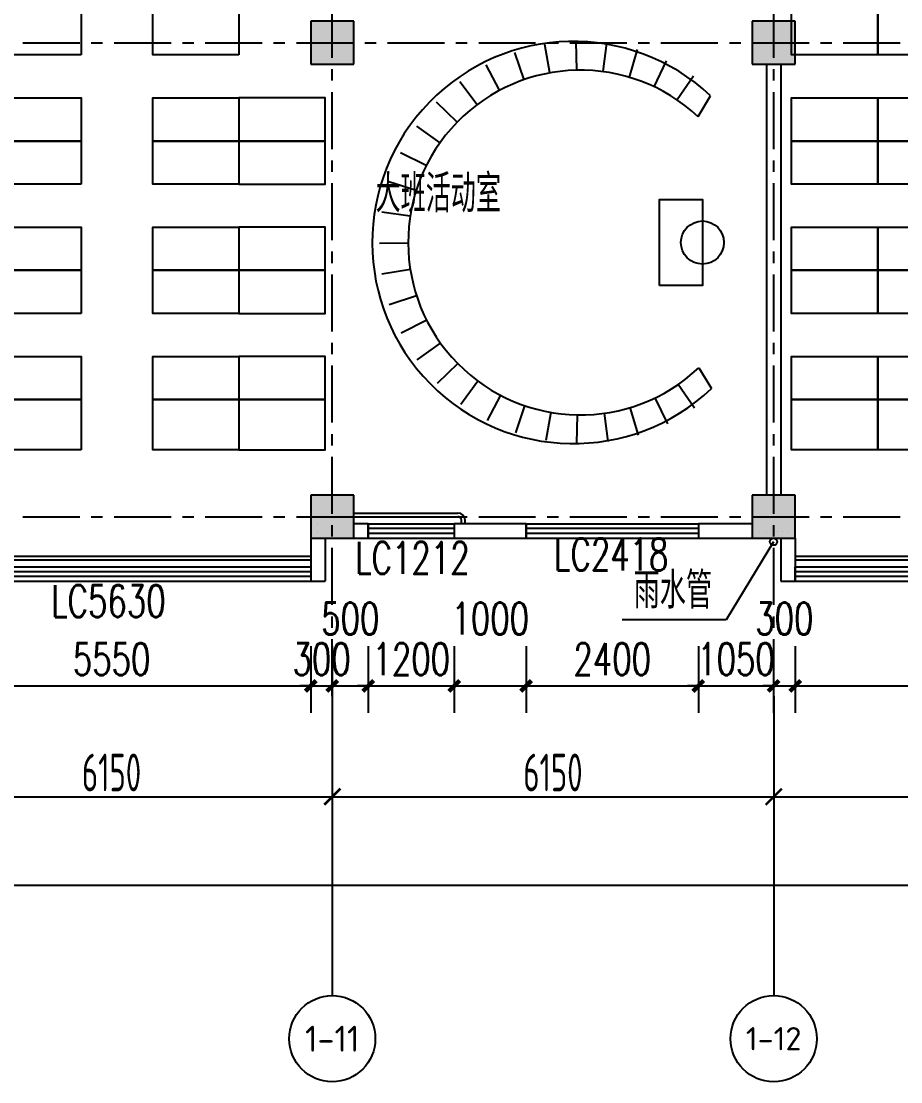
# Model space of a CAD drawing. Header units: millimetres. Extents: x -1048436 to -185795, y -983427 to 400387.
# Drawn here: x -715246 to -702991, y -215965 to -201195 of the extents above; entities that cross this region are included whole.
import ezdxf
from ezdxf.enums import TextEntityAlignment as Align

# ---------------------------------------------------------------- set-up
doc = ezdxf.new("R2010")
doc.units = ezdxf.units.MM
doc.header["$LTSCALE"] = 500
doc.linetypes.add('一层轴网$0$CENTER', pattern=[50.8, 31.75, -6.35, 6.35, -6.35])
for name, color, linetype in [('AXIS_TEXT', 7, 'Continuous'), ('COLUMN', 254, 'Continuous'), ('DIM_LEAD', 3, 'Continuous'), ('PUB_DIM', 3, 'Continuous'), ('PUB_HATCH', 8, 'Continuous'), ('PUB_TEXT', 7, 'Continuous'), ('WINDOW', 4, 'Continuous'), ('WINDOW_TEXT', 7, 'Continuous'), ('一层轴网$0$建-文字', 4, 'Continuous'), ('一层轴网$0$建-符号', 150, 'Continuous'), ('一层轴网$0$建-轴线', 1, '一层轴网$0$CENTER'), ('建-墙', 254, 'Continuous'), ('建-家具', 8, 'Continuous'), ('建-屋面-排水沟落水口', 175, 'Continuous'), ('建-文字', 4, 'Continuous'), ('建-楼梯-扶手栏杆', 3, 'Continuous')]:
    doc.layers.add(name, color=color, linetype=linetype)
doc.layers.add('建-修改云', color=30, linetype='Continuous', plot=False)
doc.styles.add('_TCH_DIM', font='SIMPLEX', dxfattribs={"bigfont": 'GBCBIG'})
doc.styles.add('_TCH_DIM_T3', font='SIMPLEX', dxfattribs={"width": 0.705882, "bigfont": 'GBCBIG'})
doc.styles.add('_TCH_WINDOW', font='SIMPLEX', dxfattribs={"height": 3.5, "bigfont": 'GBCBIG'})
doc.styles.add('COMPLEX', font='COMPLEX')
doc.styles.add('XD2008', font='xd-hzs.shx', dxfattribs={"width": 0.7, "bigfont": 'xd-hztxt.shx'})
doc.styles.add('一层轴网$0$XD2008', font='xd-hzs.shx', dxfattribs={"width": 0.7, "bigfont": 'xd-hztxt.shx'})
doc.styles.add('一层轴网$0$XD2008_T3', font='xd-hzs.shx', dxfattribs={"width": 0.7, "bigfont": 'xd-hztxt.shx'})
doc.dimstyles.new('_TCH_ARCH&&150', dxfattribs={"dimtxt": 446.25, "dimasz": 150, "dimexe": 375, "dimexo": 450, "dimgap": 150, "dimtad": 1, "dimdec": 0, "dimzin": 0, "dimdsep": 46, "dimtxsty": '_TCH_DIM_T3', "dimblk": 'ARCHTICK', "dimcen": 0.09, "dimclrt": 7, "dimazin": 2, "dimtfac": 1, "dimtdec": 0, "dimtix": 1, "dimtmove": 2, "dimatfit": 3, "dimldrblk": 'ARCHTICK', "dimfxl": 1, "dimtolj": 1, "dimtzin": 0, "dimarcsym": 0})
doc.dimstyles.new('一层轴网$0$XD100&&150', dxfattribs={"dimtxt": 525, "dimasz": 225, "dimexe": 150, "dimexo": 150, "dimgap": 75, "dimtad": 1, "dimdec": 0, "dimdsep": 46, "dimtxsty": '一层轴网$0$XD2008_T3', "dimblk": '一层轴网$0$_ARCHTICK', "dimcen": 2.5, "dimdle": 150, "dimclrt": 7, "dimaunit": 1, "dimadec": 0, "dimazin": 0, "dimtfac": 1, "dimtdec": 0, "dimtix": 1, "dimtmove": 0, "dimatfit": 3, "dimfxl": 1, "dimtolj": 1, "dimtzin": 0, "dimarcsym": 0})

# ---------------------------------------------------------------- blocks, each defined once
blk = doc.blocks.new('tjytk')
at = {"layer": '建-家具'}
for p, q in [((22707351, -4836232), (22707280, -4835838)), ((22707711, -4835794), (22707720, -4836194)), ((22708092, -4836214), (22708144, -4835818)), ((22706991, -4836326), (22706860, -4835948)), ((22708568, -4835908), (22708455, -4836292)), ((22706650, -4836474), (22706462, -4836121)), ((22708803, -4836424), (22708974, -4836063)), ((22709350, -4836278), (22709125, -4836609)), ((22706096, -4836353), (22706336, -4836673)), ((22709416, -4836841), (22709589, -4836549)), ((22706057, -4836919), (22705771, -4836639)), ((22705493, -4836973), (22705819, -4837204)), ((22705628, -4837523), (22705270, -4837345)), ((22705107, -4837746), (22705488, -4837867)), ((22705404, -4838229), (22705008, -4838169)), ((22704976, -4838601), (22705376, -4838600)), ((22705406, -4838971), (22705011, -4839034)), ((22705112, -4839455), (22705492, -4839332)), ((22705634, -4839676), (22705277, -4839856)), ((22705502, -4840227), (22705827, -4839994)), ((22706066, -4840278), (22705781, -4840559)), ((22709425, -4840337), (22709600, -4840628)), ((22706109, -4840843), (22706347, -4840522)), ((22709363, -4840900), (22709136, -4840571)), ((22706662, -4840719), (22706476, -4841074)), ((22706875, -4841245), (22707003, -4840866)), ((22708814, -4840757), (22708988, -4841118)), ((22707364, -4840958), (22707295, -4841352)), ((22707727, -4841393), (22707734, -4840993)), ((22708105, -4840971), (22708159, -4841367)), ((22708583, -4841275), (22708468, -4840892))]:
    blk.add_line(p, q, dxfattribs=at)
at = {"layer": '建-家具', "elevation": 0}
blk.add_lwpolyline([(22708876, -4839194), (22708876, -4837994), (22709476, -4837994), (22709476, -4839194)], close=True, dxfattribs=at)
at = {"layer": '建-家具'}
blk.add_circle((22709476, -4838594), 300, dxfattribs=at)
for centre, radius in [((22707676, -4838594), 2800), ((22707776, -4838594), 2400)]:
    blk.add_arc(centre, radius, 46.9055, 313.4094, dxfattribs=at)
blk = doc.blocks.new('A$C3D0C7A98')
at = {"layer": '建-家具'}
for points in [[(-5000, 6730), (-6200, 6730), (-6200, 7330), (-5000, 7330)], [(-3800, 6730), (-5000, 6730), (-5000, 7330), (-3800, 7330)], [(-5000, 6130), (-6200, 6130), (-6200, 6730), (-5000, 6730)], [(-3800, 6130), (-5000, 6130), (-5000, 6730), (-3800, 6730)], [(-5000, 4930), (-6200, 4930), (-6200, 5530), (-5000, 5530)], [(-3800, 4930), (-5000, 4930), (-5000, 5530), (-3800, 5530)], [(-5000, 4330), (-6200, 4330), (-6200, 4930), (-5000, 4930)], [(-3800, 4330), (-5000, 4330), (-5000, 4930), (-3800, 4930)], [(-5000, 3130), (-6200, 3130), (-6200, 3730), (-5000, 3730)], [(-3800, 3130), (-5000, 3130), (-5000, 3730), (-3800, 3730)], [(-5000, 2530), (-6200, 2530), (-6200, 3130), (-5000, 3130)], [(-3800, 2530), (-5000, 2530), (-5000, 3130), (-3800, 3130)], [(-5000, 1330), (-6200, 1330), (-6200, 1930), (-5000, 1930)], [(-3800, 1330), (-5000, 1330), (-5000, 1930), (-3800, 1930)], [(-5000, 630), (-6200, 630), (-6200, 1330), (-5000, 1330)], [(-3800, 630), (-5000, 630), (-5000, 1330), (-3800, 1330)]]:
    blk.add_lwpolyline(points, close=True, dxfattribs=at)
at = {"layer": '建-家具', "elevation": 0}
for points in [[(-1600, 6730), (-2800, 6730), (-2800, 7330), (-1600, 7330)], [(-1600, 6130), (-2800, 6130), (-2800, 6730), (-1600, 6730)], [(-1600, 4930), (-2800, 4930), (-2800, 5530), (-1600, 5530)], [(-1600, 4930), (-400, 4930), (-400, 5530), (-1600, 5530)], [(-1600, 4330), (-2800, 4330), (-2800, 4930), (-1600, 4930)], [(-1600, 4330), (-400, 4330), (-400, 4930), (-1600, 4930)], [(-1600, 3130), (-2800, 3130), (-2800, 3730), (-1600, 3730)], [(-1600, 3130), (-400, 3130), (-400, 3730), (-1600, 3730)], [(-1600, 2530), (-2800, 2530), (-2800, 3130), (-1600, 3130)], [(-1600, 2530), (-400, 2530), (-400, 3130), (-1600, 3130)], [(-1600, 1330), (-2800, 1330), (-2800, 1930), (-1600, 1930)], [(-1600, 1330), (-400, 1330), (-400, 1930), (-1600, 1930)], [(-1600, 630), (-2800, 630), (-2800, 1330), (-1600, 1330)], [(-1600, 630), (-400, 630), (-400, 1330), (-1600, 1330)]]:
    blk.add_lwpolyline(points, close=True, dxfattribs=at)
at = {"layer": '建-家具', "linetype": 'Continuous', "extrusion": (0, 0, -1), "xscale": -1, "zscale": -1}
blk.add_blockref('tjytk', (22704618, 4842111), dxfattribs=at)
blk = doc.blocks.new('_AXISO')
blk.add_circle((0, 0), 0.5)
at = {"layer": 'AXIS_TEXT', "style": 'COMPLEX', "width": 1.041667}
blk.add_attdef('A', text='', height=0.56, dxfattribs=at).set_placement((-0.25, -0.28), (0.25, -0.28), align=Align.FIT)
blk = doc.blocks.new('一层轴网$0$_ARCHTICK')
at = {"color": 0, "linetype": 'ByBlock', "const_width": 0.15}
blk.add_lwpolyline([(-0.5, -0.5), (0.5, 0.5)], dxfattribs=at)
blk = doc.blocks.new('*D2903')
at = {"layer": 'Defpoints', "color": 0, "transparency": 16777216}
for p in [(36300, -2500), (42450, -2500), (42450, -3900)]:
    blk.add_point(p, dxfattribs=at)
at = {"layer": '一层轴网$0$建-符号', "color": 0, "lineweight": -2, "transparency": 16777216}
for p, q in [((36300, -2650), (36300, -4050)), ((42450, -2650), (42450, -4050)), ((36150, -3900), (42600, -3900))]:
    blk.add_line(p, q, dxfattribs=at)
at = {"layer": '一层轴网$0$建-符号', "color": 0, "lineweight": -2, "transparency": 16777216, "xscale": 225, "yscale": 225, "zscale": 225, "rotation": 180}
blk.add_blockref('一层轴网$0$_ARCHTICK', (36300, -3900), dxfattribs=at)
at = {"layer": '一层轴网$0$建-符号', "color": 0, "lineweight": -2, "transparency": 16777216, "xscale": 225, "yscale": 225, "zscale": 225}
blk.add_blockref('一层轴网$0$_ARCHTICK', (42450, -3900), dxfattribs=at)
at = {"layer": '一层轴网$0$建-符号', "color": 7, "transparency": 16777216, "insert": (39375, -3562.5), "char_height": 525, "attachment_point": 5, "style": '一层轴网$0$XD2008_T3'}
blk.add_mtext('\\A1;6150', dxfattribs=at)
blk = doc.blocks.new('*D2904')
at = {"layer": 'Defpoints', "color": 0, "transparency": 16777216}
for p in [(42450, -2500), (48600, -2500), (48600, -3900)]:
    blk.add_point(p, dxfattribs=at)
at = {"layer": '一层轴网$0$建-符号', "color": 0, "lineweight": -2, "transparency": 16777216}
for p, q in [((42450, -2650), (42450, -4050)), ((48600, -2650), (48600, -4050)), ((42300, -3900), (48750, -3900))]:
    blk.add_line(p, q, dxfattribs=at)
at = {"layer": '一层轴网$0$建-符号', "color": 0, "lineweight": -2, "transparency": 16777216, "xscale": 225, "yscale": 225, "zscale": 225, "rotation": 180}
blk.add_blockref('一层轴网$0$_ARCHTICK', (42450, -3900), dxfattribs=at)
at = {"layer": '一层轴网$0$建-符号', "color": 0, "lineweight": -2, "transparency": 16777216, "xscale": 225, "yscale": 225, "zscale": 225}
blk.add_blockref('一层轴网$0$_ARCHTICK', (48600, -3900), dxfattribs=at)
at = {"layer": '一层轴网$0$建-符号', "color": 7, "transparency": 16777216, "insert": (45525, -3562.5), "char_height": 525, "attachment_point": 5, "style": '一层轴网$0$XD2008_T3'}
blk.add_mtext('\\A1;6150', dxfattribs=at)
blk = doc.blocks.new('*D2905')
at = {"layer": 'Defpoints', "color": 0, "transparency": 16777216}
for p in [(48600, -2500), (54750, -2500), (54750, -3900)]:
    blk.add_point(p, dxfattribs=at)
at = {"layer": '一层轴网$0$建-符号', "color": 0, "lineweight": -2, "transparency": 16777216}
for p, q in [((48600, -2650), (48600, -4050)), ((54750, -2650), (54750, -4050)), ((48450, -3900), (54900, -3900))]:
    blk.add_line(p, q, dxfattribs=at)
at = {"layer": '一层轴网$0$建-符号', "color": 0, "lineweight": -2, "transparency": 16777216, "xscale": 225, "yscale": 225, "zscale": 225, "rotation": 180}
blk.add_blockref('一层轴网$0$_ARCHTICK', (48600, -3900), dxfattribs=at)
at = {"layer": '一层轴网$0$建-符号', "color": 0, "lineweight": -2, "transparency": 16777216, "xscale": 225, "yscale": 225, "zscale": 225}
blk.add_blockref('一层轴网$0$_ARCHTICK', (54750, -3900), dxfattribs=at)
at = {"layer": '一层轴网$0$建-符号', "color": 7, "transparency": 16777216, "insert": (51675, -3562.5), "char_height": 525, "attachment_point": 5, "style": '一层轴网$0$XD2008_T3'}
blk.add_mtext('\\A1;6150', dxfattribs=at)
blk = doc.blocks.new('*D2910')
at = {"layer": 'Defpoints', "color": 0, "transparency": 16777216}
for p in [(0, -4275), (74610, -4275), (74610, -5130)]:
    blk.add_point(p, dxfattribs=at)
at = {"layer": '一层轴网$0$建-符号', "color": 0, "lineweight": -2, "transparency": 16777216}
for p, q in [((0, -4425), (0, -5280)), ((74610, -4425), (74610, -5280)), ((-150, -5130), (74760, -5130))]:
    blk.add_line(p, q, dxfattribs=at)
at = {"layer": '一层轴网$0$建-符号', "color": 0, "lineweight": -2, "transparency": 16777216, "xscale": 225, "yscale": 225, "zscale": 225, "rotation": 180}
blk.add_blockref('一层轴网$0$_ARCHTICK', (0, -5130), dxfattribs=at)
at = {"layer": '一层轴网$0$建-符号', "color": 0, "lineweight": -2, "transparency": 16777216, "xscale": 225, "yscale": 225, "zscale": 225}
blk.add_blockref('一层轴网$0$_ARCHTICK', (74610, -5130), dxfattribs=at)
at = {"layer": '一层轴网$0$建-符号', "color": 7, "transparency": 16777216, "insert": (37305, -4793), "char_height": 525, "attachment_point": 5, "style": '一层轴网$0$XD2008_T3'}
blk.add_mtext('\\A1;74610', dxfattribs=at)
blk = doc.blocks.new('A$C708231ED')
at = {"layer": 'DIM_LEAD'}
for p, q in [((117055, 35075), (116397, 33986)), ((116397, 33986), (114948, 33986))]:
    blk.add_line(p, q, dxfattribs=at)
at = {"layer": '建-屋面-排水沟落水口'}
blk.add_circle((117055, 35075), 50, dxfattribs=at)
at = {"layer": 'PUB_TEXT', "style": '_TCH_DIM'}
blk.add_text('雨水管', height=506.4, dxfattribs=at).set_placement((115105, 34144))
blk = doc.blocks.new('_ArchTick')
at = {"color": 0, "linetype": 'ByBlock', "const_width": 0.4}
blk.add_lwpolyline([(-0.5, -0.5), (0.5, 0.5)], dxfattribs=at)
blk = doc.blocks.new('*D2044')
at = {"layer": 'Defpoints', "color": 0, "transparency": 16777216}
for p in [(-716762, -209450), (-711212, -209450), (-711212, -210452)]:
    blk.add_point(p, dxfattribs=at)
at = {"layer": 'PUB_DIM', "color": 0, "lineweight": -2, "transparency": 16777216}
for p, q in [((-716762, -209900), (-716762, -210827)), ((-711212, -209900), (-711212, -210827)), ((-716762, -210452), (-711212, -210452))]:
    blk.add_line(p, q, dxfattribs=at)
at = {"layer": 'PUB_DIM', "color": 0, "lineweight": -2, "transparency": 16777216, "xscale": 150, "yscale": 150, "zscale": 150, "rotation": 180}
blk.add_blockref('_ArchTick', (-716762, -210452), dxfattribs=at)
at = {"layer": 'PUB_DIM', "color": 0, "lineweight": -2, "transparency": 16777216, "xscale": 150, "yscale": 150, "zscale": 150}
blk.add_blockref('_ArchTick', (-711212, -210452), dxfattribs=at)
at = {"layer": 'PUB_DIM', "color": 7, "transparency": 16777216, "insert": (-713987, -210079), "char_height": 446.2, "attachment_point": 5, "style": '_TCH_DIM_T3'}
blk.add_mtext('\\A1;5550', dxfattribs=at)
blk = doc.blocks.new('*D2045')
at = {"layer": 'Defpoints', "color": 0, "transparency": 16777216}
for p in [(-711212, -209450), (-710913, -209450), (-710913, -210452)]:
    blk.add_point(p, dxfattribs=at)
at = {"layer": 'PUB_DIM', "color": 0, "lineweight": -2, "transparency": 16777216}
for p, q in [((-711212, -209900), (-711212, -210827)), ((-710913, -209900), (-710913, -210827)), ((-711212, -210452), (-711362, -210452)), ((-711212, -210452), (-710913, -210452)), ((-710913, -210452), (-710763, -210452))]:
    blk.add_line(p, q, dxfattribs=at)
at = {"layer": 'PUB_DIM', "color": 0, "lineweight": -2, "transparency": 16777216, "xscale": 150, "yscale": 150, "zscale": 150}
blk.add_blockref('_ArchTick', (-711212, -210452), dxfattribs=at)
at = {"layer": 'PUB_DIM', "color": 0, "lineweight": -2, "transparency": 16777216, "xscale": 150, "yscale": 150, "zscale": 150, "rotation": 180}
blk.add_blockref('_ArchTick', (-710913, -210452), dxfattribs=at)
at = {"layer": 'PUB_DIM', "color": 7, "transparency": 16777216, "insert": (-711062, -210079), "char_height": 446.2, "attachment_point": 5, "style": '_TCH_DIM_T3'}
blk.add_mtext('\\A1;300', dxfattribs=at)
blk = doc.blocks.new('*D2046')
at = {"layer": 'Defpoints', "color": 0, "transparency": 16777216}
for p in [(-710913, -209450), (-710412, -209450), (-710412, -210452)]:
    blk.add_point(p, dxfattribs=at)
at = {"layer": 'PUB_DIM', "color": 0, "lineweight": -2, "transparency": 16777216}
for p, q in [((-710913, -209900), (-710913, -210827)), ((-710412, -209900), (-710412, -210827)), ((-710913, -210452), (-710412, -210452))]:
    blk.add_line(p, q, dxfattribs=at)
at = {"layer": 'PUB_DIM', "color": 0, "lineweight": -2, "transparency": 16777216, "xscale": 150, "yscale": 150, "zscale": 150, "rotation": 180}
blk.add_blockref('_ArchTick', (-710913, -210452), dxfattribs=at)
at = {"layer": 'PUB_DIM', "color": 0, "lineweight": -2, "transparency": 16777216, "xscale": 150, "yscale": 150, "zscale": 150}
blk.add_blockref('_ArchTick', (-710412, -210452), dxfattribs=at)
at = {"layer": 'PUB_DIM', "color": 7, "transparency": 16777216, "insert": (-710662, -209514), "char_height": 446.2, "attachment_point": 5, "style": '_TCH_DIM_T3'}
blk.add_mtext('\\A1;500', dxfattribs=at)
blk = doc.blocks.new('*D2047')
at = {"layer": 'Defpoints', "color": 0, "transparency": 16777216}
for p in [(-710412, -209450), (-709212, -209450), (-709212, -210452)]:
    blk.add_point(p, dxfattribs=at)
at = {"layer": 'PUB_DIM', "color": 0, "lineweight": -2, "transparency": 16777216}
for p, q in [((-710412, -209900), (-710412, -210827)), ((-709212, -209900), (-709212, -210827)), ((-710412, -210452), (-710562, -210452)), ((-710412, -210452), (-709212, -210452)), ((-709212, -210452), (-709062, -210452))]:
    blk.add_line(p, q, dxfattribs=at)
at = {"layer": 'PUB_DIM', "color": 0, "lineweight": -2, "transparency": 16777216, "xscale": 150, "yscale": 150, "zscale": 150}
blk.add_blockref('_ArchTick', (-710412, -210452), dxfattribs=at)
at = {"layer": 'PUB_DIM', "color": 0, "lineweight": -2, "transparency": 16777216, "xscale": 150, "yscale": 150, "zscale": 150, "rotation": 180}
blk.add_blockref('_ArchTick', (-709212, -210452), dxfattribs=at)
at = {"layer": 'PUB_DIM', "color": 7, "transparency": 16777216, "insert": (-709812, -210079), "char_height": 446.2, "attachment_point": 5, "style": '_TCH_DIM_T3'}
blk.add_mtext('\\A1;1200', dxfattribs=at)
blk = doc.blocks.new('*D2048')
at = {"layer": 'Defpoints', "color": 0, "transparency": 16777216}
for p in [(-709212, -209450), (-708212, -209450), (-708212, -210452)]:
    blk.add_point(p, dxfattribs=at)
at = {"layer": 'PUB_DIM', "color": 0, "lineweight": -2, "transparency": 16777216}
for p, q in [((-709212, -209900), (-709212, -210827)), ((-708212, -209900), (-708212, -210827)), ((-709212, -210452), (-708212, -210452))]:
    blk.add_line(p, q, dxfattribs=at)
at = {"layer": 'PUB_DIM', "color": 0, "lineweight": -2, "transparency": 16777216, "xscale": 150, "yscale": 150, "zscale": 150, "rotation": 180}
blk.add_blockref('_ArchTick', (-709212, -210452), dxfattribs=at)
at = {"layer": 'PUB_DIM', "color": 0, "lineweight": -2, "transparency": 16777216, "xscale": 150, "yscale": 150, "zscale": 150}
blk.add_blockref('_ArchTick', (-708212, -210452), dxfattribs=at)
at = {"layer": 'PUB_DIM', "color": 7, "transparency": 16777216, "insert": (-708712, -209514), "char_height": 446.2, "attachment_point": 5, "style": '_TCH_DIM_T3'}
blk.add_mtext('\\A1;1000', dxfattribs=at)
blk = doc.blocks.new('*D2049')
at = {"layer": 'Defpoints', "color": 0, "transparency": 16777216}
for p in [(-708212, -209450), (-705812, -209450), (-705812, -210452)]:
    blk.add_point(p, dxfattribs=at)
at = {"layer": 'PUB_DIM', "color": 0, "lineweight": -2, "transparency": 16777216}
for p, q in [((-708212, -209900), (-708212, -210827)), ((-705812, -209900), (-705812, -210827)), ((-708212, -210452), (-705812, -210452))]:
    blk.add_line(p, q, dxfattribs=at)
at = {"layer": 'PUB_DIM', "color": 0, "lineweight": -2, "transparency": 16777216, "xscale": 150, "yscale": 150, "zscale": 150, "rotation": 180}
blk.add_blockref('_ArchTick', (-708212, -210452), dxfattribs=at)
at = {"layer": 'PUB_DIM', "color": 0, "lineweight": -2, "transparency": 16777216, "xscale": 150, "yscale": 150, "zscale": 150}
blk.add_blockref('_ArchTick', (-705812, -210452), dxfattribs=at)
at = {"layer": 'PUB_DIM', "color": 7, "transparency": 16777216, "insert": (-707012, -210079), "char_height": 446.2, "attachment_point": 5, "style": '_TCH_DIM_T3'}
blk.add_mtext('\\A1;2400', dxfattribs=at)
blk = doc.blocks.new('*D2050')
at = {"layer": 'Defpoints', "color": 0, "transparency": 16777216}
for p in [(-705812, -209450), (-704763, -209450), (-704763, -210452)]:
    blk.add_point(p, dxfattribs=at)
at = {"layer": 'PUB_DIM', "color": 0, "lineweight": -2, "transparency": 16777216}
for p, q in [((-705812, -209900), (-705812, -210827)), ((-704763, -209900), (-704763, -210827)), ((-705812, -210452), (-705962, -210452)), ((-705812, -210452), (-704763, -210452)), ((-704763, -210452), (-704613, -210452))]:
    blk.add_line(p, q, dxfattribs=at)
at = {"layer": 'PUB_DIM', "color": 0, "lineweight": -2, "transparency": 16777216, "xscale": 150, "yscale": 150, "zscale": 150}
blk.add_blockref('_ArchTick', (-705812, -210452), dxfattribs=at)
at = {"layer": 'PUB_DIM', "color": 0, "lineweight": -2, "transparency": 16777216, "xscale": 150, "yscale": 150, "zscale": 150, "rotation": 180}
blk.add_blockref('_ArchTick', (-704763, -210452), dxfattribs=at)
at = {"layer": 'PUB_DIM', "color": 7, "transparency": 16777216, "insert": (-705287, -210079), "char_height": 446.2, "attachment_point": 5, "style": '_TCH_DIM_T3'}
blk.add_mtext('\\A1;1050', dxfattribs=at)
blk = doc.blocks.new('*D2051')
at = {"layer": 'Defpoints', "color": 0, "transparency": 16777216}
for p in [(-704763, -209450), (-704463, -209450), (-704463, -210452)]:
    blk.add_point(p, dxfattribs=at)
at = {"layer": 'PUB_DIM', "color": 0, "lineweight": -2, "transparency": 16777216}
for p, q in [((-704763, -209900), (-704763, -210827)), ((-704463, -209900), (-704463, -210827)), ((-704763, -210452), (-704913, -210452)), ((-704763, -210452), (-704463, -210452)), ((-704463, -210452), (-704313, -210452))]:
    blk.add_line(p, q, dxfattribs=at)
at = {"layer": 'PUB_DIM', "color": 0, "lineweight": -2, "transparency": 16777216, "xscale": 150, "yscale": 150, "zscale": 150}
blk.add_blockref('_ArchTick', (-704763, -210452), dxfattribs=at)
at = {"layer": 'PUB_DIM', "color": 0, "lineweight": -2, "transparency": 16777216, "xscale": 150, "yscale": 150, "zscale": 150, "rotation": 180}
blk.add_blockref('_ArchTick', (-704463, -210452), dxfattribs=at)
at = {"layer": 'PUB_DIM', "color": 7, "transparency": 16777216, "insert": (-704613, -209514), "char_height": 446.2, "attachment_point": 5, "style": '_TCH_DIM_T3'}
blk.add_mtext('\\A1;300', dxfattribs=at)
blk = doc.blocks.new('*D2052')
at = {"layer": 'Defpoints', "color": 0, "transparency": 16777216}
for p in [(-704463, -209450), (-698913, -209450), (-698913, -210452)]:
    blk.add_point(p, dxfattribs=at)
at = {"layer": 'PUB_DIM', "color": 0, "lineweight": -2, "transparency": 16777216}
for p, q in [((-704463, -209900), (-704463, -210827)), ((-698913, -209900), (-698913, -210827)), ((-704463, -210452), (-698913, -210452))]:
    blk.add_line(p, q, dxfattribs=at)
at = {"layer": 'PUB_DIM', "color": 0, "lineweight": -2, "transparency": 16777216, "xscale": 150, "yscale": 150, "zscale": 150, "rotation": 180}
blk.add_blockref('_ArchTick', (-704463, -210452), dxfattribs=at)
at = {"layer": 'PUB_DIM', "color": 0, "lineweight": -2, "transparency": 16777216, "xscale": 150, "yscale": 150, "zscale": 150}
blk.add_blockref('_ArchTick', (-698913, -210452), dxfattribs=at)
at = {"layer": 'PUB_DIM', "color": 7, "transparency": 16777216, "insert": (-701688, -210079), "char_height": 446.2, "attachment_point": 5, "style": '_TCH_DIM_T3'}
blk.add_mtext('\\A1;5550', dxfattribs=at)
blk = doc.blocks.new('$TCHSYS$WIN2D')
for p, q in [((-0.5, 0.5), (0.5, 0.5)), ((-0.5, 0.5), (-0.5, -0.5)), ((0.5, 0.5), (0.5, -0.5)), ((0.5, 0.1667), (-0.5, 0.1667)), ((0.5, -0.1667), (-0.5, -0.1667)), ((-0.5, -0.5), (0.5, -0.5))]:
    blk.add_line(p, q)
blk = doc.blocks.new('一层轴网')
at = {"layer": '一层轴网$0$建-符号'}
for p, q in [((42450, -2500), (42450, -6670)), ((48600, -2500), (48600, -6670))]:
    blk.add_line(p, q, dxfattribs=at)
at = {"layer": '一层轴网$0$建-轴线', "ltscale": 0.05}
for p, q in [((-2500, 6600), (77110, 6600)), ((-2500, 0), (77110, 0))]:
    blk.add_line(p, q, dxfattribs=at)
for points in [[(42450, -2500), (42450, 29500)], [(48600, -2500), (48600, 29500)]]:
    blk.add_lwpolyline(points, dxfattribs=at)
at = {"layer": '一层轴网$0$建-符号'}
ref = blk.add_blockref('_AXISO', (42450, -7270), dxfattribs=dict(at, xscale=1200, yscale=1200, zscale=1200))
ref.add_attrib('A', '1-11', dxfattribs={"layer": '一层轴网$0$建-文字', "height": 361.14, "style": '一层轴网$0$XD2008', "width": 0.728}).set_placement((42070.8, -7450.6), (42829.2, -7450.6), align=Align.FIT)
ref = blk.add_blockref('_AXISO', (48600, -7270), dxfattribs=dict(at, xscale=1200, yscale=1200, zscale=1200))
ref.add_attrib('A', '1-12', dxfattribs={"layer": '一层轴网$0$建-文字', "height": 323.08, "style": '一层轴网$0$XD2008', "width": 0.78}).set_placement((48212.3, -7431.5), (48987.7, -7431.5), align=Align.FIT)
for p1, p2, distance, picture, middle in [((36300, -2500), (42450, -2500), -1400, '*D2903', (39375, -3562.5)), ((42450, -2500), (48600, -2500), -1400, '*D2904', (45525, -3562.5)), ((48600, -2500), (54750, -2500), -1400, '*D2905', (51675, -3562.5)), ((0, -4275), (74610, -4275), -855, '*D2910', (37305, -4792.5))]:
    dim = blk.add_aligned_dim(p1=p1, p2=p2, distance=distance, dimstyle='一层轴网$0$XD100&&150', dxfattribs=at)
    dim.commit()
    dim.dimension.update_dxf_attribs({"geometry": picture, "text_midpoint": middle})

msp = doc.modelspace()

# ---------------------------------------------------------------- hatches: boundary and pattern name
at = {"layer": 'PUB_HATCH'}
for points in [[(-711212.7, -201194.8), (-711212.7, -201794.8), (-710612.7, -201794.8), (-710612.7, -201194.8)], [(-705062.7, -201194.8), (-705062.7, -201794.8), (-704462.7, -201794.8), (-704462.7, -201194.8)], [(-711212.7, -207794.8), (-711212.7, -208394.8), (-710612.7, -208394.8), (-710612.7, -207794.8)], [(-705062.7, -207794.8), (-705062.7, -208394.8), (-704462.7, -208394.8), (-704462.7, -207794.8)]]:
    msp.add_hatch(color=256, dxfattribs=at).paths.add_polyline_path(points)

# ---------------------------------------------------------------- linework, layer by layer
at = {"layer": 'COLUMN'}
for p, q in [((-711212.7, -201194.8), (-711212.7, -201794.8)), ((-710612.7, -201194.8), (-711212.7, -201194.8)), ((-710612.7, -201794.8), (-710612.7, -201194.8)), ((-705062.7, -201194.8), (-705062.7, -201794.8)), ((-704462.7, -201194.8), (-705062.7, -201194.8)), ((-704462.7, -201794.8), (-704462.7, -201194.8)), ((-711212.7, -201794.8), (-710612.7, -201794.8)), ((-705062.7, -201794.8), (-704462.7, -201794.8)), ((-711212.7, -207794.8), (-711212.7, -208394.8)), ((-710612.7, -207794.8), (-711212.7, -207794.8)), ((-710612.7, -208394.8), (-710612.7, -207794.8)), ((-705062.7, -207794.8), (-705062.7, -208394.8)), ((-704462.7, -207794.8), (-705062.7, -207794.8)), ((-704462.7, -208394.8), (-704462.7, -207794.8)), ((-711212.7, -208394.8), (-710612.7, -208394.8)), ((-705062.7, -208394.8), (-704462.7, -208394.8))]:
    msp.add_line(p, q, dxfattribs=at)
at = {"layer": '建-修改云'}
msp.add_line((-711112.2, -208394.8), (-704977.7, -208394.8), dxfattribs=at)
at = {"layer": '建-墙'}
for p, q in [((-704862.2, -201794.8), (-704862.2, -207794.8)), ((-704662.2, -201794.8), (-704662.2, -207794.8)), ((-711112.2, -208094.8), (-711112.2, -208094.8)), ((-711112.2, -208194.8), (-711112.2, -208194.8)), ((-710412.2, -208194.8), (-710612.7, -208194.8)), ((-710412.2, -208394.8), (-710412.2, -208194.8)), ((-708212.2, -208194.8), (-709212.2, -208194.8)), ((-709212.2, -208194.8), (-709212.2, -208394.8)), ((-708212.2, -208394.8), (-708212.2, -208194.8)), ((-705062.7, -208194.8), (-705812.2, -208194.8)), ((-705812.2, -208194.8), (-705812.2, -208394.8)), ((-711212.2, -208394.8), (-711212.2, -208794.8)), ((-711112.2, -208294.8), (-711112.2, -208294.8)), ((-711012.2, -208394.8), (-711012.2, -208994.8)), ((-710612.7, -208394.8), (-710412.2, -208394.8)), ((-709212.2, -208394.8), (-708212.2, -208394.8)), ((-705812.2, -208394.8), (-705062.7, -208394.8)), ((-704962.8, -208294.8), (-704962.8, -208294.8)), ((-704862.7, -208294.8), (-704862.7, -208294.8)), ((-704762.7, -208294.8), (-704762.7, -208294.8)), ((-704712.6, -208294.8), (-704712.6, -208294.8)), ((-704662.7, -208394.8), (-704662.7, -208994.8)), ((-704637.6, -208294.8), (-704637.6, -208294.8)), ((-704562.7, -208294.8), (-704562.7, -208294.8)), ((-704462.7, -208394.8), (-704462.7, -208794.8)), ((-711212.2, -208794.8), (-711212.2, -208994.8)), ((-704462.7, -208994.8), (-704462.7, -208794.8)), ((-711212.2, -208994.8), (-711012.2, -208994.8)), ((-704662.7, -208994.8), (-704462.7, -208994.8))]:
    msp.add_line(p, q, dxfattribs=at)
at = {"layer": '建-楼梯-扶手栏杆'}
for p, q in [((-710612.2, -208044.8), (-709162.2, -208044.8)), ((-710612.2, -208094.8), (-709162.2, -208094.8)), ((-709112.2, -208194.8), (-709112.2, -208144.8)), ((-709062.2, -208194.8), (-709062.2, -208144.8)), ((-716762.2, -208644.8), (-711212.2, -208644.8)), ((-716762.2, -208694.8), (-711212.2, -208694.8)), ((-704462.7, -208644.8), (-695612.8, -208644.8)), ((-704462.7, -208694.8), (-695612.8, -208694.8))]:
    msp.add_line(p, q, dxfattribs=at)
for radius in [100, 50]:
    msp.add_arc((-709162.2, -208144.8), radius, 0, 90, dxfattribs=at)

# ---------------------------------------------------------------- block references
for name, p in [('一层轴网', (-753362.7, -208094.8)), ('A$C708231ED', (-821819.6, -243518.5)), ('A$C3D0C7A98', (-710612.7, -207794)), ('A$C3D0C7A98', (-698312.6, -207793.6))]:
    msp.add_blockref(name, p)
at = {"layer": 'WINDOW'}
ref = msp.add_blockref('$TCHSYS$WIN2D', (-709812.2, -208294.8), dxfattribs=dict(at, xscale=-1200, yscale=-200, zscale=-1200, rotation=180))
ref.add_attrib('A', 'LC1212', (-710592.2, -208892.9), dxfattribs={"layer": 'WINDOW_TEXT', "height": 446.25, "style": '_TCH_WINDOW', "width": 0.705882})
ref = msp.add_blockref('$TCHSYS$WIN2D', (-707012.2, -208294.8), dxfattribs=dict(at, xscale=-2400, yscale=-200, zscale=-2400, rotation=180))
ref.add_attrib('A', 'LC2418', (-707822.2, -208842.9), dxfattribs={"layer": 'WINDOW_TEXT', "height": 446.25, "style": '_TCH_WINDOW', "width": 0.705882})
ref = msp.add_blockref('$TCHSYS$WIN2D', (-713987.2, -208894.8), dxfattribs=dict(at, xscale=-5550, yscale=-200, zscale=-5550, rotation=180))
ref.add_attrib('A', 'LC5630', (-714827.2, -209492.9), dxfattribs={"layer": 'WINDOW_TEXT', "height": 446.25, "style": '_TCH_WINDOW', "width": 0.705882})
ref = msp.add_blockref('$TCHSYS$WIN2D', (-701687.7, -208894.8), dxfattribs=dict(at, xscale=-5550, yscale=-200, zscale=-5550, rotation=180.0000000000125))
ref.add_attrib('A', 'LC5630', (-702327.7, -209492.9), dxfattribs={"layer": 'WINDOW_TEXT', "height": 446.25, "style": '_TCH_WINDOW', "width": 0.705882})

# ---------------------------------------------------------------- texts
at = {"layer": '建-文字', "style": 'XD2008', "width": 0.7}
msp.add_text('大班活动室', height=525, dxfattribs=at).set_placement((-710308.4, -203858.4))

# ---------------------------------------------------------------- dimensions: what is measured, and where the dimension line sits
at = {"layer": 'PUB_DIM'}
for base, p1, p2, picture, middle in [((-710412.2412, -210451.928), (-710912.6807, -209449.5814), (-710412.2412, -209449.5814), '*D2046', (-710662.4609, -209514.428)), ((-708212.2, -210451.9), (-709212.2, -209449.6), (-708212.2, -209449.6), '*D2048', (-708712.2, -209514.4)), ((-704462.7, -210451.9), (-704762.7, -209449.6), (-704462.7, -209449.6), '*D2051', (-704612.7, -209514.4))]:
    dim = msp.add_linear_dim(base=base, p1=p1, p2=p2, angle=0, dimstyle='_TCH_ARCH&&150', dxfattribs=at)
    dim.commit()
    dim.dimension.update_dxf_attribs({"geometry": picture, "text_midpoint": middle, "dimtype": 129})
for p1, p2, distance, picture, middle in [((-716762.2, -209449.6), (-711212.2, -209449.6), -1002.3, '*D2044', (-713987.2, -210078.8)), ((-711212.2412, -209449.5814), (-710912.6807, -209449.5814), -1002.3467, '*D2045', (-711062.4609, -210078.803)), ((-710412.2, -209449.6), (-709212.2, -209449.6), -1002.3, '*D2047', (-709812.2, -210078.8)), ((-708212.2, -209449.6), (-705812.2, -209449.6), -1002.3, '*D2049', (-707012.2, -210078.8)), ((-705812.2412, -209449.5814), (-704762.6807, -209449.5814), -1002.3467, '*D2050', (-705287.4609, -210078.803)), ((-704462.7, -209449.6), (-698912.7, -209449.6), -1002.3, '*D2052', (-701687.7, -210078.8))]:
    dim = msp.add_aligned_dim(p1=p1, p2=p2, distance=distance, dimstyle='_TCH_ARCH&&150', dxfattribs=at)
    dim.commit()
    dim.dimension.update_dxf_attribs({"geometry": picture, "text_midpoint": middle})

doc.saveas('drawing.dxf')
